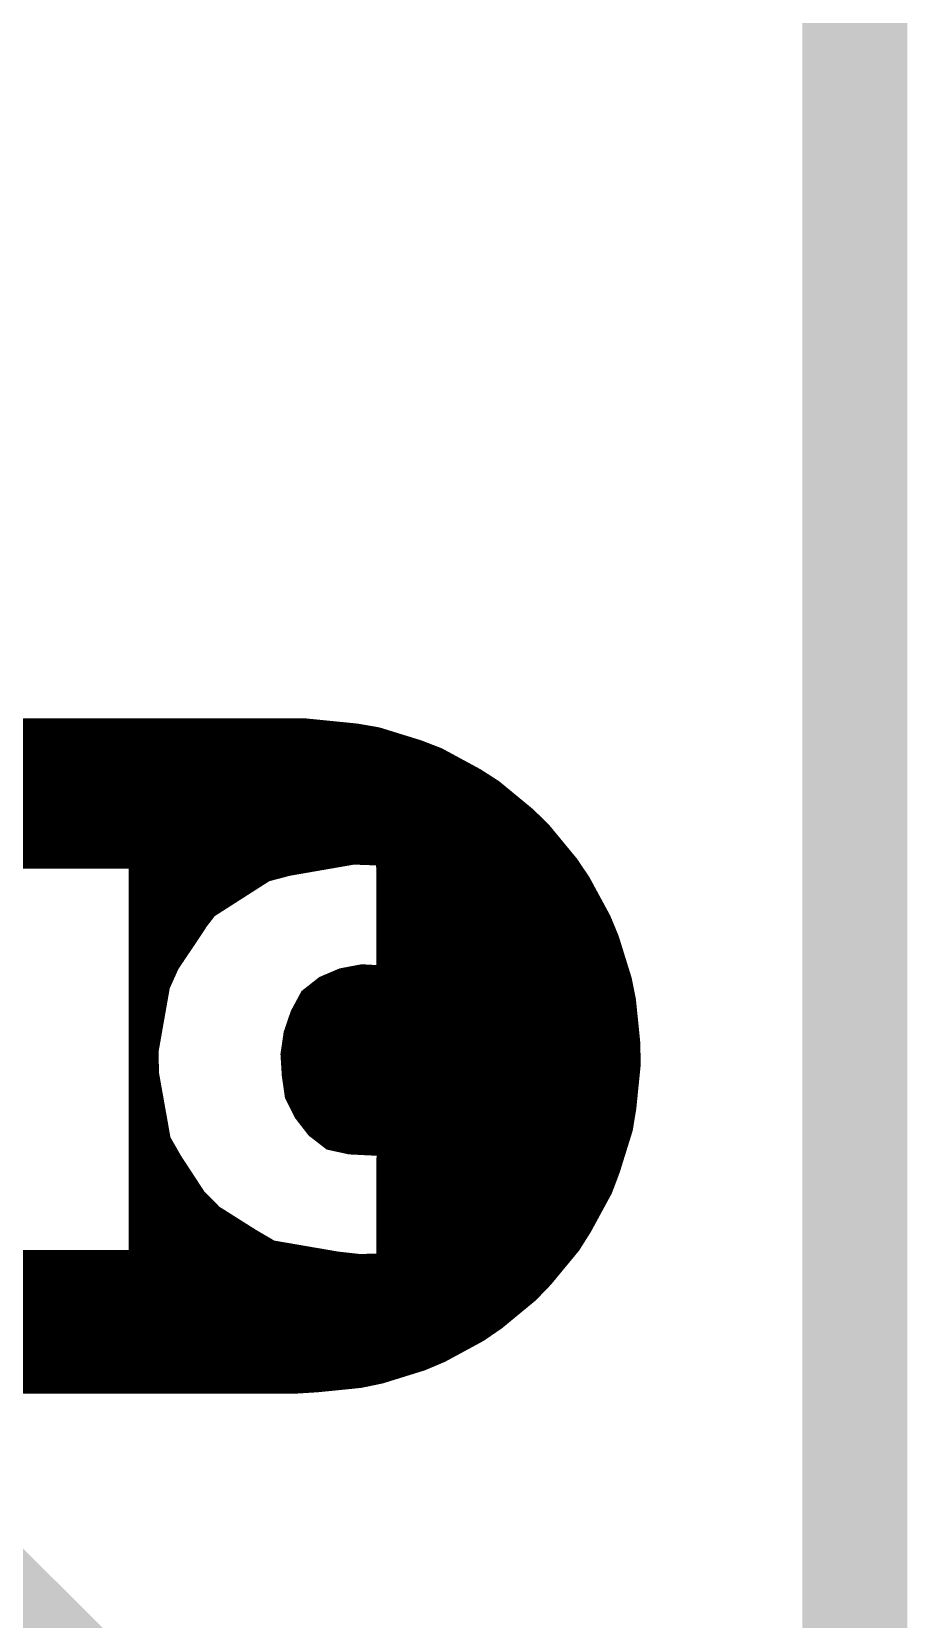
# Model space of a CAD drawing. Extents: x -23 to 84, y -20 to 26.
# Drawn here: x 23.41 to 25.527, y 16.325 to 20.165 of the extents above; entities that cross this region are included whole.
import ezdxf

# ---------------------------------------------------------------- set-up
doc = ezdxf.new("R2010")
doc.units = 0
for name, color, linetype in [('1', 12, 'CONTINUOUS'), ('16', 132, 'CONTINUOUS'), ('20', 53, 'CONTINUOUS'), ('21', 41, 'CONTINUOUS')]:
    doc.layers.add(name, color=color, linetype=linetype)

msp = doc.modelspace()

# ---------------------------------------------------------------- linework, layer by layer
at = {"layer": '1', "const_width": 0.254}
msp.add_lwpolyline([(25.4, 0), (25.4, 25.4)], dxfattribs=at)
at = {"layer": '16', "const_width": 0.254}
for points in [[(25.4, 0), (25.4, 25.4)], [(21.59, 18.1164), (23.9522, 15.7542)]]:
    msp.add_lwpolyline(points, dxfattribs=at)
at = {"layer": '20', "const_width": 0.2032}
msp.add_lwpolyline([(25.4, 25.4), (25.4, 0)], dxfattribs=at)
at = {"layer": '21', "const_width": 0.0127}
for points in [[(20.4739, 18.4658), (24.283, 18.4658)], [(20.5149, 18.4785), (24.2365, 18.4785)], [(20.6183, 18.4912), (24.1386, 18.4912)], [(24.068, 18.4983), (20.7364, 18.4983)], [(24.0921, 18.4959), (24.068, 18.4983)], [(24.1973, 18.4853), (24.0921, 18.4959)], [(24.2492, 18.4763), (24.1973, 18.4853)], [(24.3502, 18.445), (24.2492, 18.4763)], [(20.361, 18.4277), (24.3949, 18.4277)], [(20.3921, 18.4404), (24.362, 18.4404)], [(20.433, 18.4531), (24.3239, 18.4531)], [(24.3993, 18.426), (24.3502, 18.445)], [(24.4923, 18.3756), (24.3993, 18.426)], [(20.2909, 18.3896), (24.4664, 18.3896)], [(20.3143, 18.4023), (24.443, 18.4023)], [(20.3377, 18.415), (24.4196, 18.415)], [(20.2257, 18.3515), (24.5298, 18.3515)], [(20.2442, 18.3642), (24.51, 18.3642)], [(20.2676, 18.3769), (24.4898, 18.3769)], [(24.5366, 18.3471), (24.4923, 18.3756)], [(20.18, 18.3134), (24.5775, 18.3134)], [(20.1953, 18.3261), (24.5621, 18.3261)], [(20.2105, 18.3388), (24.5467, 18.3388)], [(24.6182, 18.2798), (24.5366, 18.3471)], [(20.1343, 18.2753), (24.6228, 18.2753)], [(20.1496, 18.288), (24.6083, 18.288)], [(20.1648, 18.3007), (24.5929, 18.3007)], [(24.6558, 18.2431), (24.6182, 18.2798)], [(20.0966, 18.2372), (24.6606, 18.2372)], [(20.1069, 18.2499), (24.6488, 18.2499)], [(20.1191, 18.2626), (24.6358, 18.2626)], [(24.7231, 18.1615), (24.6558, 18.2431)], [(20.0657, 18.1991), (24.6921, 18.1991)], [(20.076, 18.2118), (24.6816, 18.2118)], [(20.0863, 18.2245), (24.6711, 18.2245)], [(20.0348, 18.161), (24.7234, 18.161)], [(20.0451, 18.1737), (24.713, 18.1737)], [(20.0554, 18.1864), (24.7026, 18.1864)], [(24.0325, 18.1297), (24.1888, 18.1569)], [(24.1888, 18.1569), (24.2492, 18.1548)], [(24.7526, 18.1179), (24.7231, 18.1615)], [(20.7362, 18.1483), (24.1392, 18.1483)], [(23.3586, 18.1469), (23.6484, 18.1469)], [(23.6484, 18.1469), (23.6673, 18.1305)], [(23.8251, 17.9994), (23.6513, 18.1453)], [(23.6513, 18.1453), (23.6513, 17.2233)], [(23.6513, 18.1356), (23.6614, 18.1356)], [(23.6513, 18.1229), (23.6764, 18.1229)], [(23.6629, 18.1356), (24.0663, 18.1356)], [(23.6673, 18.1305), (23.8243, 17.9994)], [(23.678, 18.1229), (24.007, 18.1229)], [(23.9821, 18.1163), (24.0325, 18.1297)], [(24.2492, 18.1548), (24.25, 18.1096)], [(24.2493, 18.1483), (24.732, 18.1483)], [(24.2495, 18.1356), (24.7406, 18.1356)], [(24.2497, 18.1229), (24.7492, 18.1229)], [(24.803, 18.0249), (24.7526, 18.1179)], [(23.6513, 18.1102), (23.6916, 18.1102)], [(23.6513, 18.0975), (23.7068, 18.0975)], [(23.6513, 18.0848), (23.722, 18.0848)], [(23.6931, 18.1102), (23.9727, 18.1102)], [(23.7083, 18.0975), (23.9528, 18.0975)], [(23.7234, 18.0848), (23.933, 18.0848)], [(23.8485, 18.0308), (23.9821, 18.1163)], [(24.25, 18.1102), (24.7567, 18.1102)], [(24.25, 18.1096), (24.25, 17.9008)], [(24.25, 18.0975), (24.7636, 18.0975)], [(24.25, 18.0848), (24.7705, 18.0848)], [(23.6513, 18.0721), (23.7372, 18.0721)], [(23.6513, 18.0594), (23.7524, 18.0594)], [(23.6513, 18.0467), (23.7676, 18.0467)], [(23.7385, 18.0721), (23.9131, 18.0721)], [(23.7536, 18.0594), (23.8933, 18.0594)], [(23.7687, 18.0467), (23.8734, 18.0467)], [(24.25, 18.0721), (24.7774, 18.0721)], [(24.25, 18.0594), (24.7843, 18.0594)], [(24.25, 18.0467), (24.7912, 18.0467)], [(23.6513, 18.034), (23.7829, 18.034)], [(23.6513, 18.0213), (23.7981, 18.0213)], [(23.6513, 18.0086), (23.8133, 18.0086)], [(23.7839, 18.034), (23.8535, 18.034)], [(23.799, 18.0213), (23.8412, 18.0213)], [(23.8141, 18.0086), (23.8314, 18.0086)], [(23.8243, 17.9994), (23.8485, 18.0308)], [(24.25, 18.034), (24.7981, 18.034)], [(24.25, 18.0213), (24.8045, 18.0213)], [(24.25, 18.0086), (24.8098, 18.0086)], [(24.8232, 17.9763), (24.803, 18.0249)], [(23.6513, 17.9959), (23.8228, 17.9959)], [(23.6513, 17.9832), (23.8143, 17.9832)], [(23.6513, 17.9705), (23.8058, 17.9705)], [(23.7592, 17.9007), (23.8251, 17.9994)], [(24.25, 17.9959), (24.815, 17.9959)], [(24.25, 17.9832), (24.8203, 17.9832)], [(24.25, 17.9705), (24.8249, 17.9705)], [(24.8545, 17.8753), (24.8232, 17.9763)], [(23.6513, 17.9578), (23.7973, 17.9578)], [(23.6513, 17.9451), (23.7889, 17.9451)], [(23.6513, 17.9324), (23.7804, 17.9324)], [(24.25, 17.9578), (24.8289, 17.9578)], [(24.25, 17.9451), (24.8328, 17.9451)], [(24.25, 17.9324), (24.8368, 17.9324)], [(23.6513, 17.9197), (23.7719, 17.9197)], [(23.6513, 17.907), (23.7634, 17.907)], [(23.6513, 17.8943), (23.7563, 17.8943)], [(23.7379, 17.8534), (23.7592, 17.9007)], [(24.1565, 17.8934), (24.109, 17.8732)], [(24.2083, 17.9032), (24.1565, 17.8934)], [(24.1613, 17.8943), (24.8486, 17.8943)], [(24.25, 17.9008), (24.2083, 17.9032)], [(24.25, 17.9197), (24.8407, 17.9197)], [(24.25, 17.907), (24.8447, 17.907)], [(23.6513, 17.8816), (23.7506, 17.8816)], [(23.6513, 17.8689), (23.7449, 17.8689)], [(23.6513, 17.8562), (23.7391, 17.8562)], [(23.7104, 17.6972), (23.7379, 17.8534)], [(24.109, 17.8732), (24.0675, 17.8405)], [(24.0874, 17.8562), (24.8583, 17.8562)], [(24.1036, 17.8689), (24.8558, 17.8689)], [(24.1288, 17.8816), (24.8525, 17.8816)], [(24.8648, 17.8237), (24.8545, 17.8753)], [(23.6513, 17.8435), (23.7361, 17.8435)], [(23.6513, 17.8308), (23.7339, 17.8308)], [(23.6513, 17.8181), (23.7317, 17.8181)], [(24.0675, 17.8405), (24.0425, 17.7939)], [(24.0555, 17.8181), (24.8653, 17.8181)], [(24.0623, 17.8308), (24.8633, 17.8308)], [(24.0712, 17.8435), (24.8608, 17.8435)], [(24.8754, 17.7184), (24.8648, 17.8237)], [(23.6513, 17.8054), (23.7294, 17.8054)], [(23.6513, 17.7927), (23.7272, 17.7927)], [(23.6513, 17.78), (23.725, 17.78)], [(24.0425, 17.7939), (24.0257, 17.7446)], [(24.0378, 17.78), (24.8692, 17.78)], [(24.0421, 17.7927), (24.8679, 17.7927)], [(24.0487, 17.8054), (24.8666, 17.8054)], [(23.6513, 17.7673), (23.7227, 17.7673)], [(23.6513, 17.7546), (23.7205, 17.7546)], [(23.6513, 17.7419), (23.7183, 17.7419)], [(24.0257, 17.7446), (24.018, 17.6923)], [(24.0253, 17.7419), (24.873, 17.7419)], [(24.0291, 17.7546), (24.8717, 17.7546)], [(24.0335, 17.7673), (24.8704, 17.7673)], [(23.6513, 17.7292), (23.716, 17.7292)], [(23.6513, 17.7165), (23.7138, 17.7165)], [(23.6513, 17.7038), (23.7116, 17.7038)], [(23.7119, 17.6451), (23.7104, 17.6972)], [(24.0197, 17.7038), (24.8756, 17.7038)], [(24.0216, 17.7165), (24.8754, 17.7165)], [(24.0234, 17.7292), (24.8743, 17.7292)], [(24.8762, 17.6658), (24.8754, 17.7184)], [(23.6513, 17.6911), (23.7106, 17.6911)], [(23.6513, 17.6784), (23.7109, 17.6784)], [(23.6513, 17.6657), (23.7113, 17.6657)], [(24.018, 17.6923), (24.0212, 17.64)], [(24.018, 17.6911), (24.8758, 17.6911)], [(24.0188, 17.6784), (24.876, 17.6784)], [(24.0196, 17.6657), (24.8762, 17.6657)], [(24.8656, 17.5606), (24.8762, 17.6658)], [(23.6513, 17.653), (23.7117, 17.653)], [(23.6513, 17.6403), (23.7128, 17.6403)], [(23.6513, 17.6276), (23.715, 17.6276)], [(23.7396, 17.4889), (23.7119, 17.6451)], [(24.0204, 17.653), (24.8749, 17.653)], [(24.0211, 17.6403), (24.8737, 17.6403)], [(24.0212, 17.64), (24.0288, 17.5876)], [(24.023, 17.6276), (24.8724, 17.6276)], [(23.6513, 17.6149), (23.7173, 17.6149)], [(23.6513, 17.6022), (23.7195, 17.6022)], [(23.6513, 17.5895), (23.7218, 17.5895)], [(24.0248, 17.6149), (24.8711, 17.6149)], [(24.0267, 17.6022), (24.8698, 17.6022)], [(24.0285, 17.5895), (24.8685, 17.5895)], [(24.0288, 17.5876), (24.0526, 17.5406)], [(23.6513, 17.5768), (23.724, 17.5768)], [(23.6513, 17.5641), (23.7263, 17.5641)], [(23.6513, 17.5514), (23.7285, 17.5514)], [(24.0343, 17.5768), (24.8673, 17.5768)], [(24.0407, 17.5641), (24.866, 17.5641)], [(24.0472, 17.5514), (24.8641, 17.5514)], [(24.8571, 17.5086), (24.8656, 17.5606)], [(23.6513, 17.5387), (23.7308, 17.5387)], [(23.6513, 17.526), (23.7331, 17.526)], [(23.6513, 17.5133), (23.7353, 17.5133)], [(24.0526, 17.5406), (24.0843, 17.4997)], [(24.0541, 17.5387), (24.862, 17.5387)], [(24.0639, 17.526), (24.8599, 17.526)], [(24.0738, 17.5133), (24.8578, 17.5133)], [(24.8257, 17.4076), (24.8571, 17.5086)], [(23.6513, 17.5006), (23.7376, 17.5006)], [(23.6513, 17.4879), (23.7402, 17.4879)], [(23.6513, 17.4752), (23.7475, 17.4752)], [(23.7656, 17.4434), (23.7396, 17.4889)], [(24.0836, 17.5006), (24.8546, 17.5006)], [(24.0843, 17.4997), (24.1261, 17.4673)], [(24.0995, 17.4879), (24.8506, 17.4879)], [(24.1159, 17.4752), (24.8467, 17.4752)], [(24.1261, 17.4673), (24.1777, 17.456)], [(23.6513, 17.4625), (23.7547, 17.4625)], [(23.6513, 17.4498), (23.762, 17.4498)], [(23.6513, 17.4371), (23.7697, 17.4371)], [(23.8234, 17.3549), (23.7656, 17.4434)], [(24.1479, 17.4625), (24.8427, 17.4625)], [(24.1777, 17.456), (24.2503, 17.4524)], [(24.2503, 17.4524), (24.25, 17.4227)], [(24.2501, 17.4371), (24.8349, 17.4371)], [(24.2503, 17.4498), (24.8388, 17.4498)], [(23.6513, 17.4244), (23.778, 17.4244)], [(23.6513, 17.4117), (23.7863, 17.4117)], [(23.6513, 17.399), (23.7946, 17.399)], [(24.25, 17.4244), (24.8309, 17.4244)], [(24.25, 17.4227), (24.25, 17.2035)], [(24.25, 17.4117), (24.827, 17.4117)], [(24.25, 17.399), (24.8225, 17.399)], [(24.8071, 17.3583), (24.8257, 17.4076)], [(23.6513, 17.3863), (23.8029, 17.3863)], [(23.6513, 17.3736), (23.8112, 17.3736)], [(23.6513, 17.3609), (23.8195, 17.3609)], [(23.8599, 17.3182), (23.8234, 17.3549)], [(24.25, 17.3863), (24.8177, 17.3863)], [(24.25, 17.3736), (24.8129, 17.3736)], [(24.25, 17.3609), (24.8081, 17.3609)], [(24.7567, 17.2654), (24.8071, 17.3583)], [(23.6513, 17.3482), (23.83, 17.3482)], [(23.6513, 17.3355), (23.8427, 17.3355)], [(23.6513, 17.3228), (23.8553, 17.3228)], [(23.9492, 17.2617), (23.8599, 17.3182)], [(24.25, 17.3482), (24.8016, 17.3482)], [(24.25, 17.3355), (24.7948, 17.3355)], [(24.25, 17.3228), (24.7879, 17.3228)], [(23.6513, 17.3101), (23.8727, 17.3101)], [(23.6513, 17.2974), (23.8928, 17.2974)], [(23.6513, 17.2847), (23.9129, 17.2847)], [(24.25, 17.3101), (24.781, 17.3101)], [(24.25, 17.2974), (24.7741, 17.2974)], [(24.25, 17.2847), (24.7672, 17.2847)], [(23.6513, 17.272), (23.9329, 17.272)], [(23.6513, 17.2593), (23.9533, 17.2593)], [(23.6513, 17.2466), (23.9749, 17.2466)], [(23.6513, 17.2339), (24.0015, 17.2339)], [(23.9946, 17.2351), (23.9492, 17.2617)], [(24.1509, 17.2082), (23.9946, 17.2351)], [(24.25, 17.272), (24.7603, 17.272)], [(24.25, 17.2593), (24.7529, 17.2593)], [(24.25, 17.2466), (24.7449, 17.2466)], [(24.25, 17.2339), (24.7368, 17.2339)], [(24.7286, 17.2208), (24.7567, 17.2654)], [(21.247, 17.2085), (24.149, 17.2085)], [(21.247, 17.1958), (24.708, 17.1958)], [(23.6499, 17.2124), (23.3449, 17.2124)], [(23.6513, 17.2233), (23.6499, 17.2124)], [(23.651, 17.2212), (24.0753, 17.2212)], [(24.2032, 17.2024), (24.1509, 17.2082)], [(24.25, 17.2035), (24.2032, 17.2024)], [(24.25, 17.2212), (24.7288, 17.2212)], [(24.25, 17.2085), (24.7184, 17.2085)], [(24.6613, 17.1393), (24.7286, 17.2208)], [(21.247, 17.1831), (24.6975, 17.1831)], [(21.247, 17.1704), (24.687, 17.1704)], [(21.247, 17.1577), (24.6765, 17.1577)], [(21.247, 17.145), (24.666, 17.145)], [(21.247, 17.1323), (24.6546, 17.1323)], [(21.247, 17.1196), (24.6424, 17.1196)], [(24.6248, 17.1013), (24.6613, 17.1393)], [(21.247, 17.1069), (24.6302, 17.1069)], [(21.247, 17.0942), (24.6162, 17.0942)], [(21.247, 17.0815), (24.6008, 17.0815)], [(24.5432, 17.034), (24.6248, 17.1013)], [(21.247, 17.0688), (24.5854, 17.0688)], [(21.247, 17.0561), (24.57, 17.0561)], [(21.247, 17.0434), (24.5546, 17.0434)], [(21.247, 17.0307), (24.5384, 17.0307)], [(21.247, 17.018), (24.5199, 17.018)], [(21.247, 17.0053), (24.5014, 17.0053)], [(24.4069, 16.9538), (24.4998, 17.0042)], [(24.4998, 17.0042), (24.5432, 17.034)], [(21.247, 16.9926), (24.4784, 16.9926)], [(21.247, 16.9799), (24.455, 16.9799)], [(21.247, 16.9672), (24.4316, 16.9672)], [(21.247, 16.9545), (24.4082, 16.9545)], [(21.247, 16.9418), (24.3786, 16.9418)], [(21.247, 16.9291), (24.345, 16.9291)], [(24.2574, 16.9019), (24.3584, 16.9333)], [(24.3584, 16.9333), (24.4069, 16.9538)], [(21.247, 16.9164), (24.3041, 16.9164)], [(21.247, 16.9037), (24.2631, 16.9037)], [(21.247, 16.891), (24.2034, 16.891)], [(24.1006, 16.8806), (24.2059, 16.8912)], [(24.2059, 16.8912), (24.2574, 16.9019)], [(21.247, 16.8783), (24.0632, 16.8783)], [(21.2981, 16.8773), (24.0479, 16.8773)], [(24.0479, 16.8773), (24.1006, 16.8806)]]:
    msp.add_lwpolyline(points, dxfattribs=at)
at = {"layer": '21', "const_width": 0.0064}
for points in [[(24.0683, 18.5015, 1), (24.0676, 18.4952)], [(24.068, 18.4952, 1), (24.068, 18.5015)], [(24.0924, 18.4991, 1), (24.0918, 18.4927)], [(24.0918, 18.4927, 1), (24.0924, 18.4991)], [(24.1386, 18.488, 1), (24.1386, 18.4944)], [(24.1978, 18.4884, 1), (24.1968, 18.4822)], [(24.197, 18.4821, 1), (24.1976, 18.4884)], [(24.2365, 18.4753, 1), (24.2365, 18.4817)], [(24.2501, 18.4793, 1), (24.2482, 18.4733)], [(24.2486, 18.4732, 1), (24.2497, 18.4794)], [(24.283, 18.4626, 1), (24.283, 18.469)], [(24.3239, 18.4499, 1), (24.3239, 18.4563)], [(24.3513, 18.4479, 1), (24.349, 18.442)], [(24.3492, 18.4419, 1), (24.3511, 18.448)], [(24.362, 18.4372, 1), (24.362, 18.4436)], [(24.3949, 18.4245, 1), (24.3949, 18.4309)], [(24.4008, 18.4288, 1), (24.3978, 18.4232)], [(24.3982, 18.4231, 1), (24.4004, 18.429)], [(24.4196, 18.4118, 1), (24.4196, 18.4182)], [(24.443, 18.3991, 1), (24.443, 18.4055)], [(24.4664, 18.3864, 1), (24.4664, 18.3928)], [(24.494, 18.3782, 1), (24.4905, 18.3729)], [(24.4898, 18.3737, 1), (24.4898, 18.3801)], [(24.4907, 18.3728, 1), (24.4938, 18.3784)], [(24.51, 18.361, 1), (24.51, 18.3674)], [(24.5298, 18.3483, 1), (24.5298, 18.3547)], [(24.5386, 18.3496, 1), (24.5346, 18.3447)], [(24.5349, 18.3445, 1), (24.5383, 18.3498)], [(24.5467, 18.3356, 1), (24.5467, 18.342)], [(24.5621, 18.3229, 1), (24.5621, 18.3293)], [(24.5775, 18.3102, 1), (24.5775, 18.3166)], [(24.5929, 18.2975, 1), (24.5929, 18.3039)], [(24.6083, 18.2848, 1), (24.6083, 18.2912)], [(24.6204, 18.2821, 1), (24.6159, 18.2776)], [(24.6161, 18.2774, 1), (24.6202, 18.2823)], [(24.6228, 18.2721, 1), (24.6228, 18.2785)], [(24.6358, 18.2594, 1), (24.6358, 18.2658)], [(24.6488, 18.2467, 1), (24.6488, 18.2531)], [(24.6583, 18.2451, 1), (24.6534, 18.241)], [(24.6536, 18.2408, 1), (24.658, 18.2453)], [(24.6606, 18.234, 1), (24.6606, 18.2404)], [(24.6711, 18.2213, 1), (24.6711, 18.2277)], [(24.6816, 18.2086, 1), (24.6816, 18.215)], [(24.6921, 18.1959, 1), (24.6921, 18.2023)], [(24.1889, 18.1601, 1), (24.1887, 18.1538)], [(24.1894, 18.1538, 1), (24.1883, 18.1601)], [(24.7026, 18.1832, 1), (24.7026, 18.1896)], [(24.713, 18.1705, 1), (24.713, 18.1769)], [(24.7258, 18.1632, 1), (24.7205, 18.1597)], [(24.7207, 18.1595, 1), (24.7256, 18.1635)], [(24.7234, 18.1578, 1), (24.7234, 18.1642)], [(23.6505, 18.1493, 1), (23.6463, 18.1445)], [(23.6533, 18.1478, 1), (23.6493, 18.1429)], [(23.6545, 18.1453, 1), (23.6481, 18.1453)], [(23.6513, 18.1388, 1), (23.6513, 18.1324)], [(23.6513, 18.1261, 1), (23.6513, 18.1197)], [(23.6484, 18.1437, 1), (23.6484, 18.1501)], [(23.6629, 18.1388, 1), (23.6629, 18.1324)], [(23.6614, 18.1324, 1), (23.6614, 18.1388)], [(23.6693, 18.1329, 1), (23.6652, 18.128)], [(23.6652, 18.1281, 1), (23.6694, 18.1329)], [(23.678, 18.1261, 1), (23.678, 18.1197)], [(23.6764, 18.1197, 1), (23.6764, 18.1261)], [(24.007, 18.1197, 1), (24.007, 18.1261)], [(24.032, 18.1328, 1), (24.0331, 18.1266)], [(24.0333, 18.1267, 1), (24.0317, 18.1328)], [(24.0663, 18.1324, 1), (24.0663, 18.1388)], [(24.1392, 18.1451, 1), (24.1392, 18.1515)], [(24.2524, 18.1548, 1), (24.2461, 18.1547)], [(24.2493, 18.1515, 1), (24.2493, 18.1451)], [(24.2495, 18.1388, 1), (24.2495, 18.1324)], [(24.2497, 18.1261, 1), (24.2497, 18.1197)], [(24.2491, 18.1516, 1), (24.2493, 18.1579)], [(24.732, 18.1451, 1), (24.732, 18.1515)], [(24.7406, 18.1324, 1), (24.7406, 18.1388)], [(24.7492, 18.1197, 1), (24.7492, 18.1261)], [(24.7554, 18.1194, 1), (24.7498, 18.1163)], [(23.6513, 18.1134, 1), (23.6513, 18.107)], [(23.6513, 18.1007, 1), (23.6513, 18.0943)], [(23.6513, 18.088, 1), (23.6513, 18.0816)], [(23.6931, 18.1134, 1), (23.6931, 18.107)], [(23.6916, 18.107, 1), (23.6916, 18.1134)], [(23.7083, 18.1007, 1), (23.7083, 18.0943)], [(23.7068, 18.0943, 1), (23.7068, 18.1007)], [(23.7234, 18.088, 1), (23.7234, 18.0816)], [(23.722, 18.0816, 1), (23.722, 18.088)], [(23.933, 18.0816, 1), (23.933, 18.088)], [(23.9528, 18.0943, 1), (23.9528, 18.1007)], [(23.9727, 18.107, 1), (23.9727, 18.1134)], [(23.9813, 18.1193, 1), (23.983, 18.1132)], [(23.9838, 18.1136, 1), (23.9804, 18.1189)], [(24.25, 18.1134, 1), (24.25, 18.107)], [(24.2531, 18.1096, 1), (24.2468, 18.1096)], [(24.2468, 18.1096, 1), (24.2531, 18.1097)], [(24.25, 18.1007, 1), (24.25, 18.0943)], [(24.25, 18.088, 1), (24.25, 18.0816)], [(24.75, 18.1161, 1), (24.7552, 18.1196)], [(24.7567, 18.107, 1), (24.7567, 18.1134)], [(24.7636, 18.0943, 1), (24.7636, 18.1007)], [(24.7705, 18.0816, 1), (24.7705, 18.088)], [(23.6513, 18.0753, 1), (23.6513, 18.0689)], [(23.6513, 18.0626, 1), (23.6513, 18.0562)], [(23.6513, 18.0499, 1), (23.6513, 18.0435)], [(23.7385, 18.0753, 1), (23.7385, 18.0689)], [(23.7372, 18.0689, 1), (23.7372, 18.0753)], [(23.7536, 18.0626, 1), (23.7536, 18.0562)], [(23.7524, 18.0562, 1), (23.7524, 18.0626)], [(23.7687, 18.0499, 1), (23.7687, 18.0435)], [(23.7676, 18.0435, 1), (23.7676, 18.0499)], [(23.8734, 18.0435, 1), (23.8734, 18.0499)], [(23.8933, 18.0562, 1), (23.8933, 18.0626)], [(23.9131, 18.0689, 1), (23.9131, 18.0753)], [(24.25, 18.0753, 1), (24.25, 18.0689)], [(24.25, 18.0626, 1), (24.25, 18.0562)], [(24.25, 18.0499, 1), (24.25, 18.0435)], [(24.7774, 18.0689, 1), (24.7774, 18.0753)], [(24.7843, 18.0562, 1), (24.7843, 18.0626)], [(24.7912, 18.0435, 1), (24.7912, 18.0499)], [(23.6513, 18.0372, 1), (23.6513, 18.0308)], [(23.6513, 18.0245, 1), (23.6513, 18.0181)], [(23.6513, 18.0118, 1), (23.6513, 18.0054)], [(23.7839, 18.0372, 1), (23.7839, 18.0308)], [(23.7829, 18.0308, 1), (23.7829, 18.0372)], [(23.799, 18.0245, 1), (23.799, 18.0181)], [(23.7981, 18.0181, 1), (23.7981, 18.0245)], [(23.8141, 18.0118, 1), (23.8141, 18.0054)], [(23.8133, 18.0054, 1), (23.8133, 18.0118)], [(23.8314, 18.0054, 1), (23.8314, 18.0118)], [(23.8412, 18.0181, 1), (23.8412, 18.0245)], [(23.8468, 18.0334, 1), (23.8502, 18.0281)], [(23.851, 18.0288, 1), (23.846, 18.0327)], [(23.8535, 18.0308, 1), (23.8535, 18.0372)], [(24.25, 18.0372, 1), (24.25, 18.0308)], [(24.25, 18.0245, 1), (24.25, 18.0181)], [(24.25, 18.0118, 1), (24.25, 18.0054)], [(24.7981, 18.0308, 1), (24.7981, 18.0372)], [(24.806, 18.0261, 1), (24.8001, 18.0237)], [(24.8003, 18.0234, 1), (24.8058, 18.0264)], [(24.8045, 18.0181, 1), (24.8045, 18.0245)], [(24.8098, 18.0054, 1), (24.8098, 18.0118)], [(23.6513, 17.9991, 1), (23.6513, 17.9927)], [(23.6513, 17.9864, 1), (23.6513, 17.98)], [(23.6513, 17.9737, 1), (23.6513, 17.9673)], [(23.8058, 17.9673, 1), (23.8058, 17.9737)], [(23.8143, 17.98, 1), (23.8143, 17.9864)], [(23.8218, 18.0014, 1), (23.8268, 17.9975)], [(23.8222, 17.997, 1), (23.8263, 18.0019)], [(23.8277, 17.9976, 1), (23.8224, 18.0011)], [(23.8228, 17.9927, 1), (23.8228, 17.9991)], [(23.823, 17.9969, 1), (23.8271, 18.0018)], [(24.25, 17.9991, 1), (24.25, 17.9927)], [(24.25, 17.9864, 1), (24.25, 17.98)], [(24.25, 17.9737, 1), (24.25, 17.9673)], [(24.815, 17.9927, 1), (24.815, 17.9991)], [(24.8262, 17.9772, 1), (24.8201, 17.9753)], [(24.8202, 17.9751, 1), (24.8261, 17.9775)], [(24.8203, 17.98, 1), (24.8203, 17.9864)], [(24.8249, 17.9673, 1), (24.8249, 17.9737)], [(23.6513, 17.961, 1), (23.6513, 17.9546)], [(23.6513, 17.9483, 1), (23.6513, 17.9419)], [(23.6513, 17.9356, 1), (23.6513, 17.9292)], [(23.7804, 17.9292, 1), (23.7804, 17.9356)], [(23.7889, 17.9419, 1), (23.7889, 17.9483)], [(23.7973, 17.9546, 1), (23.7973, 17.961)], [(24.25, 17.961, 1), (24.25, 17.9546)], [(24.25, 17.9483, 1), (24.25, 17.9419)], [(24.25, 17.9356, 1), (24.25, 17.9292)], [(24.8289, 17.9546, 1), (24.8289, 17.961)], [(24.8328, 17.9419, 1), (24.8328, 17.9483)], [(24.8368, 17.9292, 1), (24.8368, 17.9356)], [(23.6513, 17.9229, 1), (23.6513, 17.9165)], [(23.6513, 17.9102, 1), (23.6513, 17.9038)], [(23.6513, 17.8975, 1), (23.6513, 17.8911)], [(23.7566, 17.9025, 1), (23.7619, 17.8989)], [(23.7621, 17.8994, 1), (23.7563, 17.902)], [(23.7563, 17.8911, 1), (23.7563, 17.8975)], [(23.7634, 17.9038, 1), (23.7634, 17.9102)], [(23.7719, 17.9165, 1), (23.7719, 17.9229)], [(24.1559, 17.8965, 1), (24.1571, 17.8903)], [(24.1577, 17.8905, 1), (24.1552, 17.8963)], [(24.1613, 17.8975, 1), (24.1613, 17.8911)], [(24.2085, 17.9063, 1), (24.2081, 17.9)], [(24.2089, 17.9, 1), (24.2077, 17.9063)], [(24.25, 17.9229, 1), (24.25, 17.9165)], [(24.25, 17.9102, 1), (24.25, 17.9038)], [(24.2468, 17.9008, 1), (24.2531, 17.9008)], [(24.2498, 17.8976, 1), (24.2501, 17.904)], [(24.8407, 17.9165, 1), (24.8407, 17.9229)], [(24.8447, 17.9038, 1), (24.8447, 17.9102)], [(24.8486, 17.8911, 1), (24.8486, 17.8975)], [(23.6513, 17.8848, 1), (23.6513, 17.8784)], [(23.6513, 17.8721, 1), (23.6513, 17.8657)], [(23.6513, 17.8594, 1), (23.6513, 17.853)], [(23.741, 17.8529, 1), (23.7347, 17.854)], [(23.735, 17.8547, 1), (23.7408, 17.8521)], [(23.7391, 17.853, 1), (23.7391, 17.8594)], [(23.7449, 17.8657, 1), (23.7449, 17.8721)], [(23.7506, 17.8784, 1), (23.7506, 17.8848)], [(24.0874, 17.8594, 1), (24.0874, 17.853)], [(24.1036, 17.8721, 1), (24.1036, 17.8657)], [(24.1078, 17.8761, 1), (24.1103, 17.8703)], [(24.111, 17.8707, 1), (24.1071, 17.8757)], [(24.1288, 17.8848, 1), (24.1288, 17.8784)], [(24.8576, 17.8759, 1), (24.8514, 17.8746)], [(24.8515, 17.8743, 1), (24.8575, 17.8762)], [(24.8525, 17.8784, 1), (24.8525, 17.8848)], [(24.8558, 17.8657, 1), (24.8558, 17.8721)], [(24.8583, 17.853, 1), (24.8583, 17.8594)], [(23.6513, 17.8467, 1), (23.6513, 17.8403)], [(23.6513, 17.834, 1), (23.6513, 17.8276)], [(23.6513, 17.8213, 1), (23.6513, 17.8149)], [(23.7317, 17.8149, 1), (23.7317, 17.8213)], [(23.7339, 17.8276, 1), (23.7339, 17.834)], [(23.7361, 17.8403, 1), (23.7361, 17.8467)], [(24.0555, 17.8213, 1), (24.0555, 17.8149)], [(24.0623, 17.834, 1), (24.0623, 17.8276)], [(24.0655, 17.843, 1), (24.0694, 17.838)], [(24.0703, 17.839, 1), (24.0647, 17.842)], [(24.0712, 17.8467, 1), (24.0712, 17.8403)], [(24.8608, 17.8403, 1), (24.8608, 17.8467)], [(24.8679, 17.824, 1), (24.8616, 17.8233)], [(24.8616, 17.823, 1), (24.8679, 17.8243)], [(24.8633, 17.8276, 1), (24.8633, 17.834)], [(24.8653, 17.8149, 1), (24.8653, 17.8213)], [(23.6513, 17.8086, 1), (23.6513, 17.8022)], [(23.6513, 17.7959, 1), (23.6513, 17.7895)], [(23.6513, 17.7832, 1), (23.6513, 17.7768)], [(23.725, 17.7768, 1), (23.725, 17.7832)], [(23.7272, 17.7895, 1), (23.7272, 17.7959)], [(23.7294, 17.8022, 1), (23.7294, 17.8086)], [(24.0378, 17.7832, 1), (24.0378, 17.7768)], [(24.0421, 17.7959, 1), (24.0421, 17.7895)], [(24.0397, 17.7954, 1), (24.0453, 17.7924)], [(24.0455, 17.7929, 1), (24.0395, 17.7949)], [(24.0487, 17.8086, 1), (24.0487, 17.8022)], [(24.8666, 17.8022, 1), (24.8666, 17.8086)], [(24.8679, 17.7895, 1), (24.8679, 17.7959)], [(24.8692, 17.7768, 1), (24.8692, 17.7832)], [(23.6513, 17.7705, 1), (23.6513, 17.7641)], [(23.6513, 17.7578, 1), (23.6513, 17.7514)], [(23.6513, 17.7451, 1), (23.6513, 17.7387)], [(23.7183, 17.7387, 1), (23.7183, 17.7451)], [(23.7205, 17.7514, 1), (23.7205, 17.7578)], [(23.7227, 17.7641, 1), (23.7227, 17.7705)], [(24.0253, 17.7451, 1), (24.0253, 17.7387)], [(24.0227, 17.7456, 1), (24.0287, 17.7436)], [(24.0288, 17.7441, 1), (24.0226, 17.7451)], [(24.0291, 17.7578, 1), (24.0291, 17.7514)], [(24.0335, 17.7705, 1), (24.0335, 17.7641)], [(24.8704, 17.7641, 1), (24.8704, 17.7705)], [(24.8717, 17.7514, 1), (24.8717, 17.7578)], [(24.873, 17.7387, 1), (24.873, 17.7451)], [(23.6513, 17.7324, 1), (23.6513, 17.726)], [(23.6513, 17.7197, 1), (23.6513, 17.7133)], [(23.6513, 17.707, 1), (23.6513, 17.7006)], [(23.7136, 17.6973, 1), (23.7072, 17.6971)], [(23.7073, 17.6977, 1), (23.7135, 17.6966)], [(23.7116, 17.7006, 1), (23.7116, 17.707)], [(23.7138, 17.7133, 1), (23.7138, 17.7197)], [(23.716, 17.726, 1), (23.716, 17.7324)], [(24.0197, 17.707, 1), (24.0197, 17.7006)], [(24.0216, 17.7197, 1), (24.0216, 17.7133)], [(24.0234, 17.7324, 1), (24.0234, 17.726)], [(24.8785, 17.7185, 1), (24.8722, 17.7184)], [(24.8722, 17.7181, 1), (24.8785, 17.7187)], [(24.8743, 17.726, 1), (24.8743, 17.7324)], [(24.8754, 17.7133, 1), (24.8754, 17.7197)], [(24.8756, 17.7006, 1), (24.8756, 17.707)], [(23.6513, 17.6943, 1), (23.6513, 17.6879)], [(23.6513, 17.6816, 1), (23.6513, 17.6752)], [(23.6513, 17.6689, 1), (23.6513, 17.6625)], [(23.7106, 17.6879, 1), (23.7106, 17.6943)], [(23.7109, 17.6752, 1), (23.7109, 17.6816)], [(23.7113, 17.6625, 1), (23.7113, 17.6689)], [(24.0211, 17.6925, 1), (24.0148, 17.6921)], [(24.018, 17.6943, 1), (24.018, 17.6879)], [(24.0148, 17.6927, 1), (24.0211, 17.6918)], [(24.0188, 17.6816, 1), (24.0188, 17.6752)], [(24.0196, 17.6689, 1), (24.0196, 17.6625)], [(24.8794, 17.6655, 1), (24.8731, 17.6661)], [(24.8731, 17.6658, 1), (24.8794, 17.6659)], [(24.8758, 17.6879, 1), (24.8758, 17.6943)], [(24.876, 17.6752, 1), (24.876, 17.6816)], [(24.8762, 17.6625, 1), (24.8762, 17.6689)], [(23.6513, 17.6562, 1), (23.6513, 17.6498)], [(23.6513, 17.6435, 1), (23.6513, 17.6371)], [(23.6513, 17.6308, 1), (23.6513, 17.6244)], [(23.7087, 17.645, 1), (23.7151, 17.6452)], [(23.715, 17.6456, 1), (23.7088, 17.6445)], [(23.7117, 17.6498, 1), (23.7117, 17.6562)], [(23.7128, 17.6371, 1), (23.7128, 17.6435)], [(23.715, 17.6244, 1), (23.715, 17.6308)], [(24.0204, 17.6562, 1), (24.0204, 17.6498)], [(24.0211, 17.6435, 1), (24.0211, 17.6371)], [(24.0243, 17.6404, 1), (24.018, 17.6395)], [(24.018, 17.6398, 1), (24.0243, 17.6401)], [(24.023, 17.6308, 1), (24.023, 17.6244)], [(24.8724, 17.6244, 1), (24.8724, 17.6308)], [(24.8737, 17.6371, 1), (24.8737, 17.6435)], [(24.8749, 17.6498, 1), (24.8749, 17.6562)], [(23.6513, 17.6181, 1), (23.6513, 17.6117)], [(23.6513, 17.6054, 1), (23.6513, 17.599)], [(23.6513, 17.5927, 1), (23.6513, 17.5863)], [(23.7173, 17.6117, 1), (23.7173, 17.6181)], [(23.7195, 17.599, 1), (23.7195, 17.6054)], [(23.7218, 17.5863, 1), (23.7218, 17.5927)], [(24.0248, 17.6181, 1), (24.0248, 17.6117)], [(24.0267, 17.6054, 1), (24.0267, 17.599)], [(24.0285, 17.5927, 1), (24.0285, 17.5863)], [(24.0317, 17.5891, 1), (24.026, 17.5862)], [(24.0257, 17.5872, 1), (24.032, 17.5881)], [(24.8685, 17.5863, 1), (24.8685, 17.5927)], [(24.8698, 17.599, 1), (24.8698, 17.6054)], [(24.8711, 17.6117, 1), (24.8711, 17.6181)], [(23.6513, 17.58, 1), (23.6513, 17.5736)], [(23.6513, 17.5673, 1), (23.6513, 17.5609)], [(23.6513, 17.5546, 1), (23.6513, 17.5482)], [(23.724, 17.5736, 1), (23.724, 17.58)], [(23.7263, 17.5609, 1), (23.7263, 17.5673)], [(23.7285, 17.5482, 1), (23.7285, 17.5546)], [(24.0343, 17.58, 1), (24.0343, 17.5736)], [(24.0407, 17.5673, 1), (24.0407, 17.5609)], [(24.0472, 17.5546, 1), (24.0472, 17.5482)], [(24.8688, 17.5601, 1), (24.8625, 17.5611)], [(24.8625, 17.5609, 1), (24.8688, 17.5603)], [(24.8641, 17.5482, 1), (24.8641, 17.5546)], [(24.866, 17.5609, 1), (24.866, 17.5673)], [(24.8673, 17.5736, 1), (24.8673, 17.58)], [(23.6513, 17.5419, 1), (23.6513, 17.5355)], [(23.6513, 17.5292, 1), (23.6513, 17.5228)], [(23.6513, 17.5165, 1), (23.6513, 17.5101)], [(23.7308, 17.5355, 1), (23.7308, 17.5419)], [(23.7331, 17.5228, 1), (23.7331, 17.5292)], [(23.7353, 17.5101, 1), (23.7353, 17.5165)], [(24.0551, 17.5426, 1), (24.0501, 17.5387)], [(24.0498, 17.5392, 1), (24.0554, 17.5421)], [(24.0541, 17.5419, 1), (24.0541, 17.5355)], [(24.0639, 17.5292, 1), (24.0639, 17.5228)], [(24.0738, 17.5165, 1), (24.0738, 17.5101)], [(24.8539, 17.5091, 1), (24.8602, 17.5081)], [(24.8601, 17.5077, 1), (24.854, 17.5096)], [(24.8578, 17.5101, 1), (24.8578, 17.5165)], [(24.8599, 17.5228, 1), (24.8599, 17.5292)], [(24.862, 17.5355, 1), (24.862, 17.5419)], [(23.6513, 17.5038, 1), (23.6513, 17.4974)], [(23.6513, 17.4911, 1), (23.6513, 17.4847)], [(23.6513, 17.4784, 1), (23.6513, 17.472)], [(23.7424, 17.4905, 1), (23.7369, 17.4873)], [(23.7365, 17.4883, 1), (23.7428, 17.4894)], [(23.7376, 17.4974, 1), (23.7376, 17.5038)], [(23.7402, 17.4847, 1), (23.7402, 17.4911)], [(23.7475, 17.472, 1), (23.7475, 17.4784)], [(24.0836, 17.5038, 1), (24.0836, 17.4974)], [(24.0863, 17.5022, 1), (24.0824, 17.4972)], [(24.0818, 17.4978, 1), (24.0868, 17.5016)], [(24.0995, 17.4911, 1), (24.0995, 17.4847)], [(24.1159, 17.4784, 1), (24.1159, 17.472)], [(24.1268, 17.4704, 1), (24.1254, 17.4642)], [(24.1241, 17.4647, 1), (24.128, 17.4698)], [(24.8467, 17.472, 1), (24.8467, 17.4784)], [(24.8506, 17.4847, 1), (24.8506, 17.4911)], [(24.8546, 17.4974, 1), (24.8546, 17.5038)], [(23.6513, 17.4657, 1), (23.6513, 17.4593)], [(23.6513, 17.453, 1), (23.6513, 17.4466)], [(23.6513, 17.4403, 1), (23.6513, 17.4339)], [(23.7547, 17.4593, 1), (23.7547, 17.4657)], [(23.762, 17.4466, 1), (23.762, 17.453)], [(23.7683, 17.4452, 1), (23.7629, 17.4417)], [(23.7628, 17.4419, 1), (23.7684, 17.445)], [(23.7697, 17.4339, 1), (23.7697, 17.4403)], [(24.1479, 17.4657, 1), (24.1479, 17.4593)], [(24.1779, 17.4592, 1), (24.1775, 17.4528)], [(24.177, 17.4529, 1), (24.1784, 17.4591)], [(24.2501, 17.4403, 1), (24.2501, 17.4339)], [(24.2535, 17.4524, 1), (24.2471, 17.4524)], [(24.2503, 17.453, 1), (24.2503, 17.4466)], [(24.2501, 17.4492, 1), (24.2504, 17.4556)], [(24.8349, 17.4339, 1), (24.8349, 17.4403)], [(24.8388, 17.4466, 1), (24.8388, 17.453)], [(24.8427, 17.4593, 1), (24.8427, 17.4657)], [(23.6513, 17.4276, 1), (23.6513, 17.4212)], [(23.6513, 17.4149, 1), (23.6513, 17.4085)], [(23.6513, 17.4022, 1), (23.6513, 17.3958)], [(23.778, 17.4212, 1), (23.778, 17.4276)], [(23.7863, 17.4085, 1), (23.7863, 17.4149)], [(23.7946, 17.3958, 1), (23.7946, 17.4022)], [(24.25, 17.4276, 1), (24.25, 17.4212)], [(24.2531, 17.4227, 1), (24.2468, 17.4227)], [(24.2468, 17.4227, 1), (24.2531, 17.4226)], [(24.25, 17.4149, 1), (24.25, 17.4085)], [(24.25, 17.4022, 1), (24.25, 17.3958)], [(24.8225, 17.3958, 1), (24.8225, 17.4022)], [(24.8227, 17.4086, 1), (24.8287, 17.4067)], [(24.8287, 17.4065, 1), (24.8227, 17.4087)], [(24.827, 17.4085, 1), (24.827, 17.4149)], [(24.8309, 17.4212, 1), (24.8309, 17.4276)], [(23.6513, 17.3895, 1), (23.6513, 17.3831)], [(23.6513, 17.3768, 1), (23.6513, 17.3704)], [(23.6513, 17.3641, 1), (23.6513, 17.3577)], [(23.8029, 17.3831, 1), (23.8029, 17.3895)], [(23.8112, 17.3704, 1), (23.8112, 17.3768)], [(23.8195, 17.3577, 1), (23.8195, 17.3641)], [(23.8256, 17.3571, 1), (23.8211, 17.3526)], [(23.8207, 17.3531, 1), (23.8261, 17.3566)], [(24.25, 17.3895, 1), (24.25, 17.3831)], [(24.25, 17.3768, 1), (24.25, 17.3704)], [(24.25, 17.3641, 1), (24.25, 17.3577)], [(24.8042, 17.3595, 1), (24.8101, 17.3572)], [(24.8099, 17.3568, 1), (24.8044, 17.3598)], [(24.8081, 17.3577, 1), (24.8081, 17.3641)], [(24.8129, 17.3704, 1), (24.8129, 17.3768)], [(24.8177, 17.3831, 1), (24.8177, 17.3895)], [(23.6513, 17.3514, 1), (23.6513, 17.345)], [(23.6513, 17.3387, 1), (23.6513, 17.3323)], [(23.6513, 17.326, 1), (23.6513, 17.3196)], [(23.83, 17.345, 1), (23.83, 17.3514)], [(23.8427, 17.3323, 1), (23.8427, 17.3387)], [(23.8553, 17.3196, 1), (23.8553, 17.326)], [(23.8615, 17.3209, 1), (23.8582, 17.3156)], [(23.8576, 17.316, 1), (23.8621, 17.3205)], [(24.25, 17.3514, 1), (24.25, 17.345)], [(24.25, 17.3387, 1), (24.25, 17.3323)], [(24.25, 17.326, 1), (24.25, 17.3196)], [(24.7879, 17.3196, 1), (24.7879, 17.326)], [(24.7948, 17.3323, 1), (24.7948, 17.3387)], [(24.8016, 17.345, 1), (24.8016, 17.3514)], [(23.6513, 17.3133, 1), (23.6513, 17.3069)], [(23.6513, 17.3006, 1), (23.6513, 17.2942)], [(23.6513, 17.2879, 1), (23.6513, 17.2815)], [(23.8727, 17.3069, 1), (23.8727, 17.3133)], [(23.8928, 17.2942, 1), (23.8928, 17.3006)], [(23.9129, 17.2815, 1), (23.9129, 17.2879)], [(24.25, 17.3133, 1), (24.25, 17.3069)], [(24.25, 17.3006, 1), (24.25, 17.2942)], [(24.25, 17.2879, 1), (24.25, 17.2815)], [(24.7672, 17.2815, 1), (24.7672, 17.2879)], [(24.7741, 17.2942, 1), (24.7741, 17.3006)], [(24.781, 17.3069, 1), (24.781, 17.3133)], [(23.6513, 17.2752, 1), (23.6513, 17.2688)], [(23.6513, 17.2625, 1), (23.6513, 17.2561)], [(23.6513, 17.2498, 1), (23.6513, 17.2434)], [(23.6513, 17.2371, 1), (23.6513, 17.2307)], [(23.9329, 17.2688, 1), (23.9329, 17.2752)], [(23.9508, 17.2644, 1), (23.9476, 17.259)], [(23.9475, 17.259, 1), (23.9509, 17.2644)], [(23.9533, 17.2561, 1), (23.9533, 17.2625)], [(23.9749, 17.2434, 1), (23.9749, 17.2498)], [(23.9951, 17.2382, 1), (23.994, 17.232)], [(23.9929, 17.2324, 1), (23.9962, 17.2378)], [(24.0015, 17.2307, 1), (24.0015, 17.2371)], [(24.25, 17.2752, 1), (24.25, 17.2688)], [(24.25, 17.2625, 1), (24.25, 17.2561)], [(24.25, 17.2498, 1), (24.25, 17.2434)], [(24.25, 17.2371, 1), (24.25, 17.2307)], [(24.7368, 17.2307, 1), (24.7368, 17.2371)], [(24.7449, 17.2434, 1), (24.7449, 17.2498)], [(24.7529, 17.2561, 1), (24.7529, 17.2625)], [(24.7539, 17.2669, 1), (24.7595, 17.2639)], [(24.7594, 17.2637, 1), (24.754, 17.2671)], [(24.7603, 17.2688, 1), (24.7603, 17.2752)], [(23.6468, 17.2128, 1), (23.6531, 17.212)], [(23.651, 17.2244, 1), (23.651, 17.218)], [(23.6481, 17.2233, 1), (23.6545, 17.2233)], [(23.6545, 17.2229, 1), (23.6482, 17.2237)], [(23.6499, 17.2093, 1), (23.6499, 17.2156)], [(24.0753, 17.218, 1), (24.0753, 17.2244)], [(24.1512, 17.2113, 1), (24.1506, 17.205)], [(24.149, 17.2053, 1), (24.149, 17.2117)], [(24.1504, 17.205, 1), (24.1514, 17.2113)], [(24.2032, 17.2056, 1), (24.2033, 17.1993)], [(24.2029, 17.1993, 1), (24.2036, 17.2056)], [(24.25, 17.2244, 1), (24.25, 17.218)], [(24.25, 17.2117, 1), (24.25, 17.2053)], [(24.2468, 17.2035, 1), (24.2531, 17.2035)], [(24.25, 17.2004, 1), (24.2499, 17.2067)], [(24.708, 17.1926, 1), (24.708, 17.199)], [(24.7184, 17.2053, 1), (24.7184, 17.2117)], [(24.7259, 17.2225, 1), (24.7313, 17.2191)], [(24.7311, 17.2188, 1), (24.7262, 17.2229)], [(24.7288, 17.218, 1), (24.7288, 17.2244)], [(24.6765, 17.1545, 1), (24.6765, 17.1609)], [(24.687, 17.1672, 1), (24.687, 17.1736)], [(24.6975, 17.1799, 1), (24.6975, 17.1863)], [(24.6424, 17.1164, 1), (24.6424, 17.1228)], [(24.6546, 17.1291, 1), (24.6546, 17.1355)], [(24.6588, 17.1413, 1), (24.6637, 17.1372)], [(24.6636, 17.1371, 1), (24.659, 17.1415)], [(24.666, 17.1418, 1), (24.666, 17.1482)], [(24.6008, 17.0783, 1), (24.6008, 17.0847)], [(24.6162, 17.091, 1), (24.6162, 17.0974)], [(24.6225, 17.1035, 1), (24.6271, 17.0991)], [(24.6268, 17.0989, 1), (24.6228, 17.1038)], [(24.6302, 17.1037, 1), (24.6302, 17.1101)], [(24.5546, 17.0402, 1), (24.5546, 17.0466)], [(24.57, 17.0529, 1), (24.57, 17.0593)], [(24.5854, 17.0656, 1), (24.5854, 17.072)], [(24.498, 17.0068, 1), (24.5016, 17.0016)], [(24.5013, 17.0014, 1), (24.4983, 17.007)], [(24.5014, 17.0021, 1), (24.5014, 17.0085)], [(24.5199, 17.0148, 1), (24.5199, 17.0212)], [(24.5384, 17.0275, 1), (24.5384, 17.0339)], [(24.5412, 17.0364, 1), (24.5452, 17.0316)], [(24.545, 17.0314, 1), (24.5414, 17.0366)], [(24.4316, 16.964, 1), (24.4316, 16.9704)], [(24.455, 16.9767, 1), (24.455, 16.9831)], [(24.4784, 16.9894, 1), (24.4784, 16.9958)], [(24.345, 16.9259, 1), (24.345, 16.9323)], [(24.3572, 16.9362, 1), (24.3596, 16.9303)], [(24.3593, 16.9302, 1), (24.3575, 16.9363)], [(24.3786, 16.9386, 1), (24.3786, 16.945)], [(24.4054, 16.9565, 1), (24.4084, 16.951)], [(24.4081, 16.9508, 1), (24.4056, 16.9567)], [(24.4082, 16.9513, 1), (24.4082, 16.9577)], [(24.2052, 16.8944, 1), (24.2065, 16.8881)], [(24.2034, 16.8878, 1), (24.2034, 16.8942)], [(24.2062, 16.8881, 1), (24.2055, 16.8944)], [(24.2564, 16.9049, 1), (24.2583, 16.8989)], [(24.258, 16.8988, 1), (24.2567, 16.905)], [(24.2631, 16.9005, 1), (24.2631, 16.9069)], [(24.3041, 16.9132, 1), (24.3041, 16.9196)], [(24.0477, 16.8805, 1), (24.0481, 16.8742)], [(24.0479, 16.8742, 1), (24.0479, 16.8805)], [(24.0632, 16.8751, 1), (24.0632, 16.8815)], [(24.1003, 16.8838, 1), (24.1009, 16.8775)], [(24.1008, 16.8775, 1), (24.1004, 16.8838)]]:
    msp.add_lwpolyline(points, format="xyb", dxfattribs=at)

doc.saveas('drawing.dxf')
